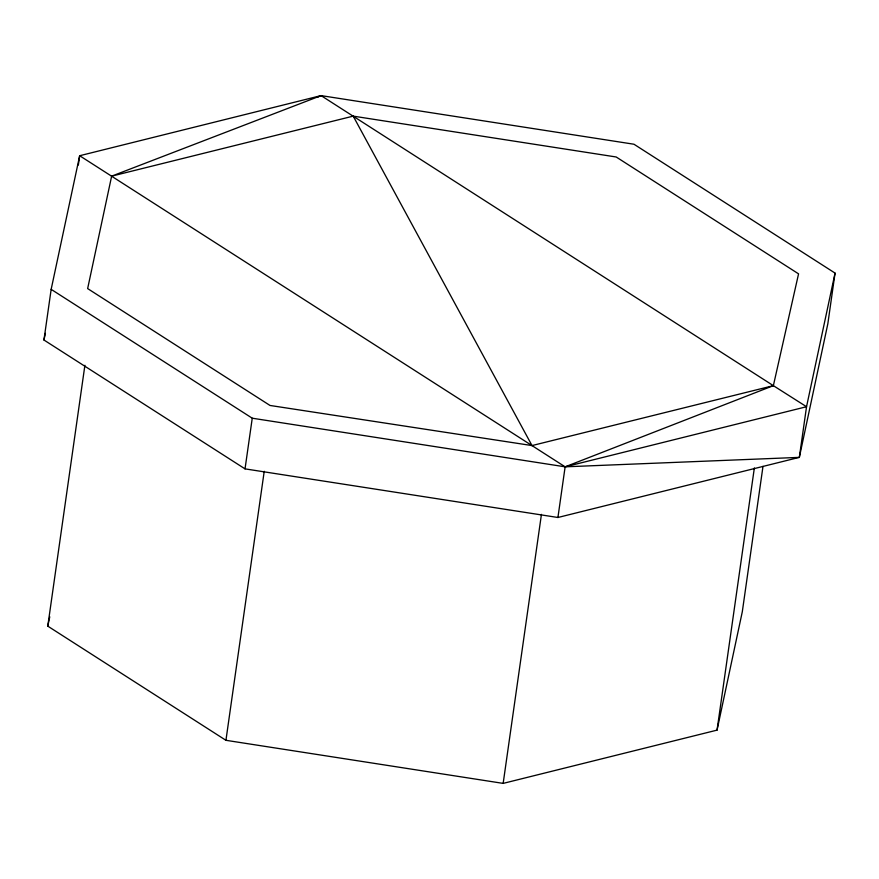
<?xml version="1.0" encoding="UTF-8"?>
<svg xmlns="http://www.w3.org/2000/svg" width="879" height="879" viewBox="0 0 879 879"><rect width="100%" height="100%" fill="white"/><g stroke="black" fill="none" stroke-linecap="round" stroke-linejoin="round"><path stroke-width="1.32" d="M43.95 340.008L51.158 289.345L79.67 155.726L321.077 95.613L633.968 144.233L835.05 273.094L827.842 323.758L799.33 457.377L557.923 517.489L245.032 468.87L43.95 340.008L45.378 333.328M78.341 165.054L79.67 155.726L565.131 466.826L799.33 457.377L806.537 406.724L835.05 273.094M762.994 466.364L742.305 611.74L717.044 730.13L503.162 783.387L225.936 740.305L47.774 626.134L84.9 365.29M245.032 468.87L252.251 418.206L51.158 289.345M225.936 740.305L264.227 471.309M503.162 783.387L541.442 514.38M557.923 517.489L565.131 466.826L773.366 385.661L806.537 406.724L565.131 466.826L252.251 418.206M717.044 730.13L754.358 467.925M111.644 176.152L87.647 288.587L270.018 405.461L532.015 445.576L773.366 385.661L798.561 273.852L616.19 156.989L353.204 116.127L111.644 176.152L321.077 95.613L773.366 385.661M47.774 626.134L49.762 616.827M317.33 97.283L321.077 95.613M353.204 116.127L532.015 445.576"/></g></svg>
